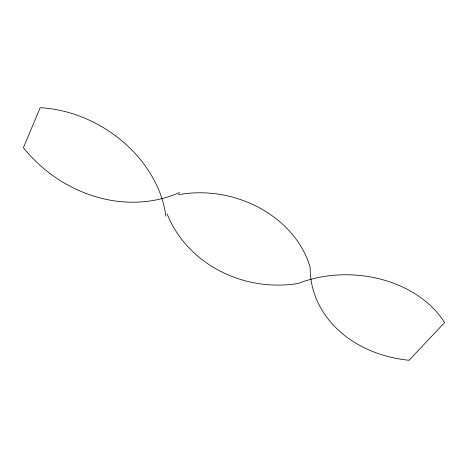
<?xml version="1.0" encoding="UTF-8"?>
<svg xmlns="http://www.w3.org/2000/svg" width="468" height="468" viewBox="0 0 468 468"><rect width="100%" height="100%" fill="white"/><g stroke="black" fill="none" stroke-linecap="round" stroke-linejoin="round"><path stroke-width="0.7" d="M178.361 194.741A104.218 85.562 14.8 0 1 310.144 267.386A121.61 98.953 -9 0 0 409.09 360.29L444.6 322.569A107.739 82.842 1.9 0 0 297.958 283.514A114.502 103.182 8.2 0 1 167.17 213.981M165.883 216.204A117.012 93.641 31.6 0 0 40.172 107.71L23.4 147.753A132.643 116.731 44.5 0 0 179.7 192.43"/></g></svg>
